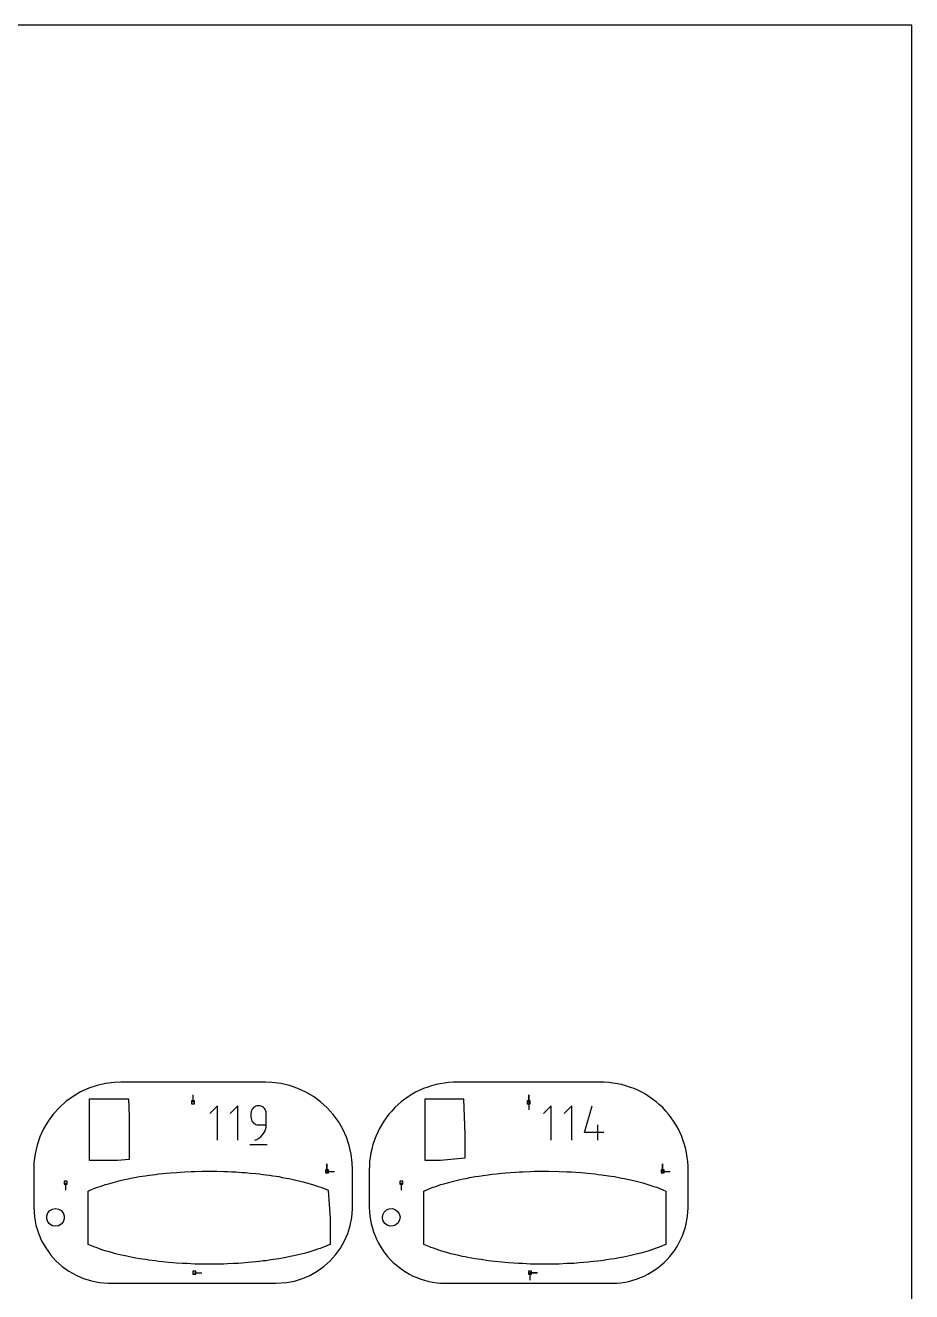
# Model space of a CAD drawing. Extents: x 0 to 570, y 0 to 470.
# Drawn here: x 401.9 to 570, y 229.9 to 470 of the extents above; entities that cross this region are included whole.
import ezdxf

# ---------------------------------------------------------------- set-up
doc = ezdxf.new("R2010")
doc.units = 0

msp = doc.modelspace()

# ---------------------------------------------------------------- linework, layer by layer
at = {"layer": 'annotation', "color": 1}
for p, q in [((433.72572, 265.781312), (433.72572, 267.210062)), ((497.375414, 265.781312), (497.375414, 267.210062)), ((497.375414, 265.781312), (497.375414, 267.210062)), ((497.375414, 267.210062), (497.375414, 265.781312)), ((438.330249, 265.131953), (436.87812, 263.679414)), ((438.330249, 258.600033), (438.330249, 265.131953)), ((442.231849, 265.131953), (440.779719, 263.679414)), ((442.231849, 258.600033), (442.231849, 265.131953)), ((444.771622, 264.186021), (444.704123, 263.940359)), ((444.87907, 264.412283), (444.771622, 264.186021)), ((445.022332, 264.61503), (444.87907, 264.412283)), ((445.197276, 264.790145), (445.022332, 264.61503)), ((445.399767, 264.933511), (445.197276, 264.790145)), ((445.625673, 265.041013), (445.399767, 264.933511)), ((445.87086, 265.108532), (445.625673, 265.041013)), ((446.131195, 265.131953), (445.87086, 265.108532)), ((446.392069, 265.108532), (446.131195, 265.131953)), ((446.131195, 265.131953), (446.131195, 265.131953)), ((446.637543, 265.041013), (446.392069, 265.108532)), ((446.863533, 264.933511), (446.637543, 265.041013)), ((447.065957, 264.790145), (446.863533, 264.933511)), ((447.240732, 264.61503), (447.065957, 264.790145)), ((447.383775, 264.412283), (447.240732, 264.61503)), ((447.491004, 264.186021), (447.383775, 264.412283)), ((447.558335, 263.940359), (447.491004, 264.186021)), ((497.375414, 265.781312), (497.375414, 264.352562)), ((501.617013, 265.131953), (500.164884, 263.679414)), ((501.617013, 258.600033), (501.617013, 265.131953)), ((505.518613, 265.131953), (504.066483, 263.679414)), ((505.518613, 258.600033), (505.518613, 265.131953)), ((507.967878, 260.052163), (509.416321, 265.131953)), ((444.704123, 263.940359), (444.680704, 263.679414)), ((444.680704, 263.679414), (444.680704, 262.953145)), ((444.680704, 262.953145), (444.680704, 262.953145)), ((444.680704, 262.953145), (444.704123, 262.692214)), ((444.704123, 262.692214), (444.771622, 262.44659)), ((444.771622, 262.44659), (444.87907, 262.220382)), ((444.87907, 262.220382), (445.022332, 262.017699)), ((445.022332, 262.017699), (445.197276, 261.842652)), ((445.197276, 261.842652), (445.399767, 261.699351)), ((447.581686, 263.679414), (447.558335, 263.940359)), ((447.581686, 261.501015), (447.581686, 263.679414)), ((447.581686, 263.679414), (447.581686, 263.679414)), ((445.399767, 261.699351), (445.625673, 261.591904)), ((445.625673, 261.591904), (445.87086, 261.524422)), ((445.87086, 261.524422), (446.131195, 261.501015)), ((446.131195, 261.501015), (447.581686, 261.501015)), ((446.543599, 259.221514), (446.844399, 259.5232)), ((446.844399, 259.5232), (447.09933, 259.863276)), ((447.09933, 259.863276), (447.304459, 260.236419)), ((447.304459, 260.236419), (447.455851, 260.637306)), ((447.455851, 260.637306), (447.549572, 261.060612)), ((447.549572, 261.060612), (447.581686, 261.501015)), ((511.59472, 260.052163), (507.967878, 260.052163)), ((510.507569, 258.600033), (510.507569, 261.501015)), ((444.499444, 257.783543), (447.765404, 257.783543)), ((445.405335, 258.600033), (445.820133, 258.754607)), ((445.405335, 258.600033), (445.405335, 258.600033)), ((445.820133, 258.754607), (446.200866, 258.963542)), ((446.200866, 258.963542), (446.543599, 259.221514)), ((459.106223, 252.668979), (459.106223, 254.097729)), ((459.106223, 252.668979), (459.106223, 254.097729)), ((459.106223, 254.097729), (459.106223, 252.668979)), ((459.106223, 252.668979), (460.534973, 252.668979)), ((522.755917, 252.668979), (522.755917, 254.097729)), ((522.755917, 252.668979), (522.755917, 254.097729)), ((522.755917, 254.097729), (522.755917, 252.668979)), ((522.755917, 252.668979), (524.184667, 252.668979)), ((409.535843, 250.525854), (409.535843, 249.097104)), ((473.185537, 250.525854), (473.185537, 249.097104)), ((433.957234, 233.462347), (435.385984, 233.462347)), ((497.606928, 233.462347), (499.035678, 233.462347)), ((497.606928, 233.462347), (499.035678, 233.462347)), ((499.035678, 233.462347), (497.606928, 233.462347)), ((497.606928, 233.462347), (497.606928, 232.033597))]:
    msp.add_line(p, q, dxfattribs=at)
at = {"layer": 'boundary', "color": 5}
for p, q in [((415.496764, 268.970045), (413.915572, 268.434736)), ((417.123969, 269.342824), (415.496764, 268.970045)), ((418.780536, 269.549255), (417.123969, 269.342824)), ((419.988377, 269.595176), (418.780536, 269.549255)), ((433.231747, 269.595176), (419.988377, 269.595176)), ((447.463071, 269.595176), (433.231747, 269.595176)), ((448.72907, 269.546398), (447.463071, 269.595176)), ((450.385075, 269.334281), (448.72907, 269.546398)), ((452.011167, 268.955897), (450.385075, 269.334281)), ((453.5907, 268.41512), (452.011167, 268.955897)), ((479.813563, 269.131545), (478.963332, 268.918573)), ((480.560391, 269.30485), (479.813563, 269.131545)), ((481.4274, 269.433459), (480.560391, 269.30485)), ((482.187932, 269.53032), (481.4274, 269.433459)), ((483.063375, 269.573327), (482.187932, 269.53032)), ((483.638072, 269.595176), (483.063375, 269.573327)), ((489.939331, 269.595176), (483.638072, 269.595176)), ((511.112766, 269.595176), (489.939331, 269.595176)), ((511.687463, 269.573327), (511.112766, 269.595176)), ((512.562905, 269.53032), (511.687463, 269.573327)), ((513.323436, 269.433459), (512.562905, 269.53032)), ((514.190448, 269.30485), (513.323436, 269.433459)), ((514.937277, 269.131545), (514.190448, 269.30485)), ((515.787507, 268.918573), (514.937277, 269.131545)), ((410.955361, 266.900069), (409.606647, 265.916431)), ((412.396585, 267.742379), (410.955361, 266.900069)), ((413.915572, 268.434736), (412.396585, 267.742379)), ((455.107499, 267.717485), (453.5907, 268.41512)), ((456.54603, 266.870135), (455.107499, 267.717485)), ((457.891567, 265.881746), (456.54603, 266.870135)), ((474.511107, 266.840933), (473.893144, 266.387156)), ((475.262904, 267.291543), (474.511107, 266.840933)), ((475.923601, 267.680474), (475.262904, 267.291543)), ((476.715947, 268.055225), (475.923601, 267.680474)), ((477.412603, 268.375318), (476.715947, 268.055225)), ((478.237867, 268.670601), (477.412603, 268.375318)), ((478.963332, 268.918573), (478.237867, 268.670601)), ((516.512973, 268.670601), (515.787507, 268.918573)), ((517.338234, 268.375318), (516.512973, 268.670601)), ((518.03489, 268.055225), (517.338234, 268.375318)), ((518.827236, 267.680474), (518.03489, 268.055225)), ((519.487934, 267.291543), (518.827236, 267.680474)), ((520.23973, 266.840933), (519.487934, 267.291543)), ((520.857691, 266.387156), (520.23973, 266.840933)), ((408.36426, 264.801542), (407.201812, 263.523676)), ((409.606647, 265.916431), (408.36426, 264.801542)), ((459.169435, 264.719298), (457.891567, 265.881746)), ((460.284322, 263.476909), (459.169435, 264.719298)), ((471.970812, 264.762441), (471.382191, 264.112998)), ((472.620254, 265.35106), (471.970812, 264.762441)), ((473.189136, 265.865026), (472.620254, 265.35106)), ((473.893144, 266.387156), (473.189136, 265.865026)), ((521.561701, 265.865026), (520.857691, 266.387156)), ((522.130585, 265.35106), (521.561701, 265.865026)), ((522.780027, 264.762441), (522.130585, 265.35106)), ((523.368647, 264.112998), (522.780027, 264.762441)), ((406.21342, 262.178139), (405.366068, 260.739607)), ((407.201812, 263.523676), (406.21342, 262.178139)), ((461.26796, 262.128197), (460.284322, 263.476909)), ((462.110273, 260.686971), (461.26796, 262.128197)), ((469.892318, 262.222144), (469.441708, 261.470346)), ((470.346097, 262.840105), (469.892318, 262.222144)), ((470.868225, 263.544115), (470.346097, 262.840105)), ((471.382191, 264.112998), (470.868225, 263.544115)), ((523.882612, 263.544115), (523.368647, 264.112998)), ((524.404741, 262.840105), (523.882612, 263.544115)), ((524.858518, 262.222144), (524.404741, 262.840105)), ((525.309127, 261.470346), (524.858518, 262.222144)), ((405.366068, 260.739607), (404.668435, 259.222808)), ((462.80263, 259.167987), (462.110273, 260.686971)), ((468.678023, 260.017303), (468.357931, 259.320647)), ((469.052777, 260.809648), (468.678023, 260.017303)), ((469.441708, 261.470346), (469.052777, 260.809648)), ((525.698059, 260.809648), (525.309127, 261.470346)), ((526.072813, 260.017303), (525.698059, 260.809648)), ((526.392906, 259.320647), (526.072813, 260.017303)), ((404.127655, 257.643276), (403.749276, 256.017182)), ((404.668435, 259.222808), (404.127655, 257.643276)), ((463.337936, 257.586795), (462.80263, 259.167987)), ((463.710717, 255.959586), (463.337936, 257.586795)), ((467.814675, 257.769921), (467.601704, 256.91969)), ((468.062648, 258.495386), (467.814675, 257.769921)), ((468.357931, 259.320647), (468.062648, 258.495386)), ((526.688188, 258.495386), (526.392906, 259.320647)), ((526.936158, 257.769921), (526.688188, 258.495386)), ((527.14913, 256.91969), (526.936158, 257.769921)), ((403.749276, 256.017182), (403.537159, 254.361177)), ((463.917147, 254.303022), (463.710717, 255.959586)), ((467.202931, 254.545318), (467.15992, 253.669876)), ((467.299793, 255.305849), (467.202931, 254.545318)), ((467.428401, 256.172861), (467.299793, 255.305849)), ((467.601704, 256.91969), (467.428401, 256.172861)), ((527.322435, 256.172861), (527.14913, 256.91969)), ((527.451046, 255.305849), (527.322435, 256.172861)), ((527.547907, 254.545318), (527.451046, 255.305849)), ((527.590913, 253.669876), (527.547907, 254.545318)), ((403.537159, 254.361177), (403.488373, 253.095178)), ((403.488373, 253.095178), (403.488373, 249.654203)), ((463.963067, 253.095178), (463.917147, 254.303022)), ((463.963067, 249.654203), (463.963067, 253.095178)), ((467.15992, 253.669876), (467.138067, 253.095178)), ((467.138067, 253.095178), (467.138067, 251.457945)), ((527.612762, 253.095178), (527.590913, 253.669876)), ((527.612761, 251.457945), (527.612762, 253.095178)), ((467.138067, 251.457945), (467.138067, 245.956533)), ((527.610293, 245.774205), (527.612761, 251.457945)), ((403.488373, 249.654203), (403.488373, 245.956533)), ((463.955368, 245.527771), (463.963067, 249.654203)), ((403.488373, 245.956533), (403.619403, 244.013241)), ((463.824411, 243.965037), (463.955368, 245.527771)), ((467.138067, 245.956533), (467.183088, 244.962344)), ((467.183088, 244.962344), (467.242259, 244.235702)), ((527.50858, 244.235702), (527.567747, 244.962344)), ((527.567747, 244.962344), (527.610293, 245.774205)), ((403.619403, 244.013241), (403.913387, 242.472719)), ((463.52543, 242.425577), (463.824411, 243.965037)), ((467.242259, 244.235702), (467.369432, 243.432737)), ((467.369432, 243.432737), (467.506817, 242.716751)), ((467.506817, 242.716751), (467.717235, 241.931478)), ((527.033604, 241.931478), (527.244015, 242.716751)), ((527.244015, 242.716751), (527.3814, 243.432737)), ((527.3814, 243.432737), (527.50858, 244.235702)), ((403.913387, 242.472719), (404.372043, 240.972967)), ((404.372043, 240.972967), (404.989991, 239.531533)), ((462.439303, 239.488047), (463.061918, 240.927403)), ((463.061918, 240.927403), (463.52543, 242.425577)), ((467.717235, 241.931478), (467.931229, 241.234543)), ((467.931229, 241.234543), (468.22257, 240.475567)), ((468.22257, 240.475567), (468.510658, 239.805855)), ((526.240179, 239.805855), (526.528267, 240.475567)), ((526.528267, 240.475567), (526.819611, 241.234543)), ((526.819611, 241.234543), (527.033604, 241.931478)), ((404.989991, 239.531533), (405.760007, 238.165281)), ((405.760007, 238.165281), (406.673085, 236.890194)), ((460.747652, 236.852266), (461.66486, 238.12435)), ((461.66486, 238.12435), (462.439303, 239.488047)), ((468.510658, 239.805855), (468.879743, 239.081489)), ((468.879743, 239.081489), (469.238551, 238.446852)), ((469.238551, 238.446852), (469.681328, 237.765033)), ((469.681328, 237.765033), (470.106653, 237.172909)), ((524.644186, 237.172909), (525.069508, 237.765033)), ((525.069508, 237.765033), (525.512285, 238.446852)), ((525.512285, 238.446852), (525.871095, 239.081489)), ((525.871095, 239.081489), (526.240179, 239.805855)), ((406.673085, 236.890194), (406.703799, 236.852266)), ((406.703799, 236.852266), (407.718528, 235.721192)), ((407.718528, 235.721192), (408.88411, 234.67195)), ((458.529408, 234.641236), (459.698409, 235.686682)), ((459.698409, 235.686682), (460.747652, 236.852266)), ((470.106653, 237.172909), (470.618274, 236.541109)), ((470.618274, 236.541109), (471.105122, 235.998441)), ((471.105122, 235.998441), (471.679983, 235.423581)), ((471.679983, 235.423581), (472.22265, 234.936732)), ((522.528188, 234.936732), (523.070855, 235.423581)), ((523.070855, 235.423581), (523.645715, 235.998442)), ((523.645715, 235.998442), (524.132564, 236.541109)), ((524.132564, 236.541109), (524.644186, 237.172909)), ((408.88411, 234.67195), (410.156195, 233.754743)), ((410.156195, 233.754743), (411.519895, 232.980301)), ((411.519895, 232.980301), (412.959248, 232.357686)), ((454.446637, 232.340196), (455.888069, 232.958144)), ((455.888069, 232.958144), (457.254323, 233.728162)), ((457.254323, 233.728162), (458.529408, 234.641236)), ((472.22265, 234.936732), (472.854447, 234.42511)), ((472.854447, 234.42511), (473.446572, 233.999788)), ((473.446572, 233.999788), (474.128391, 233.557011)), ((474.128391, 233.557011), (474.763029, 233.198202)), ((474.763029, 233.198202), (475.487395, 232.82912)), ((519.263442, 232.82912), (519.987808, 233.198201)), ((519.987808, 233.198201), (520.622447, 233.557011)), ((520.622447, 233.557011), (521.304265, 233.999788)), ((521.304265, 233.999788), (521.896388, 234.42511)), ((521.896388, 234.42511), (522.528188, 234.936732)), ((412.959248, 232.357686), (414.457423, 231.894175)), ((414.457423, 231.894175), (415.996883, 231.59519)), ((415.996883, 231.59519), (417.559615, 231.464232)), ((417.559615, 231.464232), (433.219669, 231.456532)), ((433.219669, 231.456532), (449.46307, 231.456532)), ((449.46307, 231.456532), (451.406364, 231.587556)), ((451.406364, 231.587556), (452.946883, 231.881543)), ((452.946883, 231.881543), (454.446637, 232.340196)), ((475.487395, 232.82912), (476.157105, 232.541032)), ((476.157105, 232.541032), (476.916082, 232.249687)), ((476.916082, 232.249687), (477.613018, 232.035695)), ((477.613018, 232.035695), (478.398291, 231.82528)), ((478.398291, 231.82528), (479.114276, 231.687894)), ((479.114276, 231.687894), (479.917242, 231.560718)), ((479.917242, 231.560718), (480.643883, 231.50155)), ((480.643883, 231.50155), (481.455744, 231.459001)), ((481.455744, 231.459001), (488.945753, 231.456532)), ((488.945753, 231.456532), (513.112764, 231.456532)), ((513.112764, 231.456532), (514.106953, 231.50155)), ((514.106953, 231.50155), (514.833596, 231.560718)), ((514.833596, 231.560718), (515.636562, 231.687894)), ((515.636562, 231.687894), (516.352546, 231.82528)), ((516.352546, 231.82528), (517.137819, 232.035695)), ((517.137819, 232.035695), (517.834754, 232.249688)), ((517.834754, 232.249688), (518.593731, 232.541032)), ((518.593731, 232.541032), (519.263442, 232.82912))]:
    msp.add_line(p, q, dxfattribs=at)
at = {"layer": 'frame', "color": 5}
for p, q in [((570, 470), (0, 470)), ((570, 0), (570, 470))]:
    msp.add_line(p, q, dxfattribs=at)
at = {"layer": 'hole', "color": 5}
for p, q in [((414.084072, 261.633761), (414.084072, 266.457307)), ((414.084072, 266.457307), (414.891219, 266.457307)), ((414.891219, 266.457307), (420.915064, 266.457307)), ((420.915064, 266.457307), (421.481997, 266.457307)), ((421.481997, 266.457307), (421.584071, 263.220156)), ((434.01147, 266.067062), (433.43997, 266.067062)), ((433.43997, 266.067062), (433.43997, 265.495562)), ((433.43997, 265.495562), (434.01147, 265.495562)), ((434.01147, 265.495562), (434.01147, 266.067062)), ((477.733766, 258.823929), (477.733766, 266.457307)), ((477.733766, 266.457307), (479.011096, 266.457307)), ((479.011096, 266.457307), (483.834932, 266.457307)), ((483.834932, 266.457307), (485.020338, 266.457307)), ((485.020338, 266.457307), (485.233765, 259.688721)), ((497.661164, 266.067062), (497.089664, 266.067062)), ((497.089664, 266.067062), (497.089664, 265.495562)), ((497.089664, 265.495562), (497.661164, 265.495562)), ((497.661164, 265.495562), (497.661164, 266.067062)), ((421.584071, 263.220156), (421.584071, 254.963066)), ((414.084072, 255.063899), (414.084072, 261.633761)), ((485.233765, 259.688721), (485.233765, 255.187529)), ((477.733766, 255.242497), (477.733766, 258.823929)), ((414.084072, 254.757307), (414.084072, 255.063899)), ((419.377078, 254.757307), (414.084072, 254.757307)), ((421.584071, 254.963066), (419.377078, 254.757307)), ((477.733766, 254.757307), (477.733766, 255.242497)), ((480.619145, 254.757307), (477.733766, 254.757307)), ((485.233765, 255.187529), (480.619145, 254.757307)), ((426.567216, 252.10765), (427.240896, 252.183477)), ((427.240896, 252.183477), (427.961536, 252.264587)), ((427.961536, 252.264587), (428.63352, 252.340222)), ((428.63352, 252.340222), (429.4117, 252.401455)), ((429.4117, 252.401455), (430.616263, 252.496236)), ((430.616263, 252.496236), (431.304142, 252.550362)), ((431.304142, 252.550362), (432.177959, 252.591287)), ((432.177959, 252.591287), (433.326588, 252.645081)), ((433.326588, 252.645081), (434.026784, 252.677874)), ((434.026784, 252.677874), (435.449923, 252.700044)), ((435.449923, 252.700044), (436.776975, 252.720718)), ((436.776975, 252.720718), (438.199585, 252.698548)), ((438.199585, 252.698548), (439.526144, 252.677874)), ((439.526144, 252.677874), (440.277322, 252.642707)), ((440.277322, 252.642707), (440.977782, 252.609914)), ((440.977782, 252.609914), (441.802356, 252.571311)), ((441.802356, 252.571311), (442.987496, 252.492317)), ((442.987496, 252.492317), (443.675373, 252.438191)), ((443.675373, 252.438191), (444.513874, 252.372213)), ((444.513874, 252.372213), (445.640789, 252.259111)), ((445.640789, 252.259111), (446.312508, 252.183477)), ((446.312508, 252.183477), (447.002163, 252.105821)), ((459.391973, 252.954729), (458.820473, 252.954729)), ((458.820473, 252.954729), (458.820473, 252.383229)), ((458.820473, 252.383229), (459.391973, 252.383229)), ((459.391973, 252.383229), (459.391973, 252.954729)), ((490.441329, 252.13291), (491.283433, 252.227693)), ((491.283433, 252.227693), (492.283214, 252.340222)), ((492.283214, 252.340222), (493.061394, 252.401455)), ((493.061394, 252.401455), (493.930406, 252.469833)), ((493.930406, 252.469833), (494.953836, 252.550362)), ((494.953836, 252.550362), (495.633637, 252.5822)), ((495.633637, 252.5822), (496.225386, 252.609914)), ((496.225386, 252.609914), (497.676479, 252.677874)), ((497.676479, 252.677874), (498.452275, 252.68996)), ((498.452275, 252.68996), (500.42667, 252.720718)), ((500.42667, 252.720718), (501.202178, 252.708632)), ((501.202178, 252.708632), (503.175839, 252.677874)), ((503.175839, 252.677874), (504.627476, 252.609914)), ((504.627476, 252.609914), (505.45205, 252.571311)), ((505.45205, 252.571311), (506.30164, 252.51872)), ((506.30164, 252.51872), (507.325068, 252.438191)), ((507.325068, 252.438191), (507.994528, 252.385514)), ((507.994528, 252.385514), (508.510102, 252.344945)), ((508.510102, 252.344945), (509.962202, 252.183477)), ((509.962202, 252.183477), (510.542428, 252.118143)), ((523.041667, 252.954729), (522.470167, 252.954729)), ((522.470167, 252.954729), (522.470167, 252.383229)), ((522.470167, 252.383229), (523.041667, 252.383229)), ((523.041667, 252.383229), (523.041667, 252.954729)), ((409.821593, 250.811604), (409.250093, 250.811604)), ((409.250093, 250.811604), (409.250093, 250.240104)), ((409.250093, 250.240104), (409.821593, 250.240104)), ((409.821593, 250.240104), (409.821593, 250.811604)), ((415.579029, 249.66331), (416.085034, 249.838962)), ((416.085034, 249.838962), (416.591943, 250.014926)), ((416.591943, 250.014926), (417.125659, 250.188669)), ((417.125659, 250.188669), (417.903874, 250.410461)), ((417.903874, 250.410461), (418.542039, 250.592336)), ((418.542039, 250.592336), (419.881636, 250.927608)), ((419.881636, 250.927608), (420.722108, 251.123769)), ((420.722108, 251.123769), (421.41482, 251.275417)), ((421.41482, 251.275417), (421.934348, 251.373305)), ((421.934348, 251.373305), (422.902117, 251.555652)), ((422.902117, 251.555652), (423.552398, 251.678176)), ((423.552398, 251.678176), (424.111266, 251.76132)), ((424.111266, 251.76132), (424.622431, 251.837366)), ((424.622431, 251.837366), (425.384316, 251.950712)), ((425.384316, 251.950712), (426.041442, 252.048472)), ((426.041442, 252.048472), (426.567216, 252.10765)), ((447.002163, 252.105821), (447.511489, 252.048472)), ((447.511489, 252.048472), (448.216195, 251.943633)), ((448.216195, 251.943633), (448.873321, 251.845872)), ((448.873321, 251.845872), (449.451684, 251.75983)), ((449.451684, 251.75983), (450.000533, 251.678176)), ((450.000533, 251.678176), (450.698198, 251.54678)), ((450.698198, 251.54678), (451.348759, 251.424255)), ((451.348759, 251.424255), (451.864021, 251.327212)), ((451.864021, 251.327212), (452.432917, 251.216875)), ((452.432917, 251.216875), (453.733165, 250.913405)), ((453.733165, 250.913405), (454.573641, 250.717244)), ((454.573641, 250.717244), (455.695644, 250.397311)), ((455.695644, 250.397311), (456.333428, 250.21545)), ((456.333428, 250.21545), (456.910815, 250.032344)), ((456.910815, 250.032344), (457.467886, 249.838966)), ((457.467886, 249.838966), (457.974699, 249.663041)), ((473.471287, 250.811604), (472.899787, 250.811604)), ((472.899787, 250.811604), (472.899787, 250.240104)), ((472.899787, 250.240104), (473.471287, 250.240104)), ((473.471287, 250.240104), (473.471287, 250.811604)), ((479.228724, 249.66331), (479.734728, 249.838962)), ((479.734728, 249.838962), (480.216731, 250.00628)), ((480.216731, 250.00628), (480.729575, 250.175622)), ((480.729575, 250.175622), (481.242269, 250.321742)), ((481.242269, 250.321742), (482.191733, 250.592336)), ((482.191733, 250.592336), (483.121344, 250.83192)), ((483.121344, 250.83192), (484.371802, 251.123769)), ((484.371802, 251.123769), (484.963108, 251.25631)), ((484.963108, 251.25631), (485.515749, 251.360437)), ((485.515749, 251.360437), (486.234601, 251.495883)), ((486.234601, 251.495883), (487.202092, 251.678176)), ((487.202092, 251.678176), (487.899321, 251.781905)), ((487.899321, 251.781905), (488.71346, 251.903023)), ((488.71346, 251.903023), (489.691136, 252.048472)), ((489.691136, 252.048472), (490.441329, 252.13291)), ((510.542428, 252.118143), (511.161183, 252.048472)), ((511.161183, 252.048472), (512.523015, 251.845872)), ((512.523015, 251.845872), (513.033885, 251.769871)), ((513.033885, 251.769871), (513.650227, 251.678176)), ((513.650227, 251.678176), (514.998453, 251.424255)), ((514.998453, 251.424255), (515.513715, 251.327212)), ((515.513715, 251.327212), (516.050382, 251.224397)), ((516.050382, 251.224397), (516.972871, 251.009094)), ((516.972871, 251.009094), (518.223335, 250.717244)), ((518.223335, 250.717244), (519.034224, 250.486024)), ((519.034224, 250.486024), (519.983122, 250.21545)), ((519.983122, 250.21545), (520.560509, 250.032344)), ((520.560509, 250.032344), (521.11758, 249.838966)), ((521.11758, 249.838966), (521.624393, 249.663041)), ((413.826765, 248.957652), (414.481324, 249.23527)), ((413.826765, 244.073177), (413.826765, 248.957652)), ((414.481324, 249.23527), (415.091689, 249.494143)), ((415.091689, 249.494143), (415.579029, 249.66331)), ((457.974699, 249.663041), (458.461243, 249.494143)), ((458.461243, 249.494143), (459.332635, 249.12456)), ((459.332635, 249.12456), (459.726168, 243.719511)), ((477.476459, 241.690507), (477.47646, 248.957652)), ((477.47646, 248.957652), (478.741383, 249.494143)), ((478.741383, 249.494143), (479.228724, 249.66331)), ((521.624393, 249.663041), (522.110937, 249.494143)), ((522.110937, 249.494143), (522.790362, 249.205978)), ((522.790362, 249.205978), (523.375862, 248.957652)), ((523.375862, 248.957652), (523.375862, 246.102182)), ((406.188118, 244.795283), (406.562598, 245.241575)), ((406.562598, 245.241575), (407.06714, 245.532868)), ((407.06714, 245.532868), (407.640878, 245.634034)), ((407.640878, 245.634034), (408.21462, 245.532868)), ((408.21462, 245.532868), (408.719153, 245.241575)), ((408.719153, 245.241575), (409.093633, 244.795283)), ((469.692363, 244.448637), (469.957057, 244.96558)), ((469.957057, 244.96558), (470.38259, 245.360816)), ((470.38259, 245.360816), (470.917643, 245.586675)), ((470.917643, 245.586675), (471.497676, 245.615915)), ((471.497676, 245.615915), (472.052728, 245.445009)), ((472.052728, 245.445009), (472.515852, 245.094572)), ((472.515852, 245.094572), (472.83119, 244.606868)), ((523.375862, 246.102182), (523.375862, 238.835036)), ((405.988863, 244.247828), (406.188118, 244.795283)), ((405.988863, 243.665239), (405.988863, 244.247828)), ((406.188118, 243.117784), (405.988863, 243.665239)), ((406.541754, 242.692338), (406.188118, 243.117784)), ((406.562598, 242.671494), (406.541754, 242.692338)), ((407.06714, 242.380201), (406.562598, 242.671494)), ((408.719153, 242.671494), (408.21462, 242.380201)), ((409.093633, 243.117784), (408.719153, 242.671494)), ((409.093633, 244.795283), (409.292891, 244.247828)), ((409.292891, 243.665239), (409.093633, 243.117784)), ((409.292891, 244.247828), (409.292891, 243.665239)), ((413.826765, 238.835036), (413.826765, 244.073177)), ((459.726168, 243.719511), (459.726168, 238.835036)), ((469.620439, 243.872341), (469.692363, 244.448637)), ((469.749953, 243.306199), (469.620439, 243.872341)), ((470.065293, 242.818496), (469.749953, 243.306199)), ((470.528418, 242.468059), (470.065293, 242.818496)), ((472.198553, 242.552251), (471.663505, 242.326393)), ((472.624088, 242.947487), (472.198553, 242.552251)), ((472.888781, 243.46443), (472.624088, 242.947487)), ((472.83119, 244.606868), (472.960707, 244.040726)), ((472.960707, 244.040726), (472.888781, 243.46443)), ((407.640878, 242.279033), (407.06714, 242.380201)), ((408.21462, 242.380201), (407.640878, 242.279033)), ((471.083471, 242.297153), (470.528418, 242.468059)), ((471.663505, 242.326393), (471.083471, 242.297153)), ((477.476459, 238.835036), (477.476459, 241.690507)), ((414.43713, 238.576163), (413.826765, 238.835036)), ((415.091689, 238.298546), (414.43713, 238.576163)), ((415.509315, 238.153576), (415.091689, 238.298546)), ((416.094378, 237.950482), (415.509315, 238.153576)), ((416.613929, 237.770129), (416.094378, 237.950482)), ((417.219503, 237.577278), (416.613929, 237.770129)), ((457.330321, 237.905968), (456.802391, 237.722706)), ((457.845959, 238.084959), (457.330321, 237.905968)), ((458.431541, 238.288237), (457.845959, 238.084959)), ((458.910608, 238.489135), (458.431541, 238.288237)), ((459.726168, 238.835036), (458.910608, 238.489135)), ((478.741384, 238.298546), (477.476459, 238.835036)), ((478.814122, 238.273296), (478.741384, 238.298546)), ((479.320742, 238.097432), (478.814122, 238.273296)), ((479.803098, 237.929992), (479.320742, 238.097432)), ((480.326697, 237.748235), (479.803098, 237.929992)), ((480.869197, 237.577278), (480.326697, 237.748235)), ((520.560509, 237.760343), (519.983122, 237.577237)), ((521.042589, 237.927689), (520.560509, 237.760343)), ((521.554213, 238.105286), (521.042589, 237.927689)), ((522.081235, 238.288237), (521.554213, 238.105286)), ((522.560302, 238.489135), (522.081235, 238.288237)), ((523.375862, 238.835036), (522.560302, 238.489135)), ((417.857667, 237.395399), (417.219503, 237.577278)), ((418.980309, 237.075445), (417.857667, 237.395399)), ((419.820781, 236.879283), (418.980309, 237.075445)), ((421.121367, 236.575733), (419.820781, 236.879283)), ((421.685382, 236.466292), (421.121367, 236.575733)), ((422.205115, 236.368363), (421.685382, 236.466292)), ((422.855221, 236.245872), (422.205115, 236.368363)), ((423.552398, 236.114511), (422.855221, 236.245872)), ((424.096734, 236.033529), (423.552398, 236.114511)), ((424.679758, 235.946792), (424.096734, 236.033529)), ((425.336812, 235.849042), (424.679758, 235.946792)), ((426.544682, 235.687573), (425.336812, 235.849042)), ((427.241029, 235.609196), (426.544682, 235.687573)), ((427.912949, 235.533569), (427.241029, 235.609196)), ((429.030953, 235.421193), (427.912949, 235.533569)), ((429.878608, 235.354494), (429.030953, 235.421193)), ((430.566472, 235.300369), (429.878608, 235.354494)), ((444.148284, 235.391708), (442.937675, 235.29645)), ((444.920434, 235.452465), (444.148284, 235.391708)), ((445.592087, 235.528093), (444.920434, 235.452465)), ((446.312372, 235.609196), (445.592087, 235.528093)), ((446.992061, 235.685728), (446.312372, 235.609196)), ((447.511489, 235.744215), (446.992061, 235.685728)), ((448.168543, 235.841965), (447.511489, 235.744215)), ((448.931917, 235.955532), (448.168543, 235.841965)), ((449.446284, 236.032055), (448.931917, 235.955532)), ((450.000533, 236.114511), (449.446284, 236.032055)), ((450.650919, 236.237002), (450.000533, 236.114511)), ((451.622723, 236.420028), (450.650919, 236.237002)), ((452.141197, 236.517677), (451.622723, 236.420028)), ((452.831834, 236.668917), (452.141197, 236.517677)), ((453.67231, 236.865079), (452.831834, 236.668917)), ((455.01168, 237.200349), (453.67231, 236.865079)), ((455.649464, 237.382209), (455.01168, 237.200349)), ((456.802391, 237.722706), (455.649464, 237.382209)), ((481.818661, 237.306677), (480.869197, 237.577278)), ((482.630003, 237.075445), (481.818661, 237.306677)), ((483.880461, 236.783595), (482.630003, 237.075445)), ((484.803138, 236.568247), (483.880461, 236.783595)), ((485.335076, 236.466292), (484.803138, 236.568247)), ((485.854809, 236.368363), (485.335076, 236.466292)), ((487.202092, 236.114511), (485.854809, 236.368363)), ((487.813193, 236.023597), (487.202092, 236.114511)), ((488.329452, 235.946792), (487.813193, 236.023597)), ((489.691136, 235.744215), (488.329452, 235.946792)), ((490.304814, 235.675142), (489.691136, 235.744215)), ((490.890724, 235.609196), (490.304814, 235.675142)), ((492.331234, 235.448686), (490.890724, 235.609196)), ((492.851092, 235.407781), (492.331234, 235.448686)), ((493.528302, 235.354494), (492.851092, 235.407781)), ((494.551709, 235.273966), (493.528302, 235.354494)), ((507.797978, 235.391708), (506.922912, 235.322852)), ((508.570128, 235.452465), (507.797978, 235.391708)), ((509.569417, 235.564984), (508.570128, 235.452465)), ((510.41545, 235.660245), (509.569417, 235.564984)), ((511.161183, 235.744215), (510.41545, 235.660245)), ((512.138751, 235.889647), (511.161183, 235.744215)), ((512.959112, 236.011694), (512.138751, 235.889647)), ((513.650227, 236.114511), (512.959112, 236.011694)), ((514.617874, 236.296754), (513.650227, 236.114511)), ((515.339542, 236.43267), (514.617874, 236.296754)), ((515.891357, 236.536599), (515.339542, 236.43267)), ((516.481529, 236.668917), (515.891357, 236.536599)), ((517.731992, 236.960768), (516.481529, 236.668917)), ((518.661374, 237.200349), (517.731992, 236.960768)), ((519.983122, 237.577237), (518.661374, 237.200349)), ((431.741263, 235.221853), (430.566472, 235.300369)), ((432.575704, 235.182772), (431.741263, 235.221853)), ((433.275895, 235.14998), (432.575704, 235.182772)), ((434.026785, 235.114813), (433.275895, 235.14998)), ((434.242984, 233.748097), (433.671484, 233.748097)), ((433.671484, 233.748097), (433.671484, 233.176597)), ((433.671484, 233.176597), (434.242984, 233.176597)), ((435.353837, 235.094631), (434.026785, 235.114813)), ((434.242984, 233.176597), (434.242984, 233.748097)), ((436.776975, 235.072987), (435.353837, 235.094631)), ((438.103534, 235.093169), (436.776975, 235.072987)), ((439.526144, 235.114813), (438.103534, 235.093169)), ((440.2266, 235.147605), (439.526144, 235.114813)), ((441.380567, 235.20163), (440.2266, 235.147605)), ((442.249812, 235.242325), (441.380567, 235.20163)), ((442.937675, 235.29645), (442.249812, 235.242325)), ((495.390958, 235.221853), (494.551709, 235.273966)), ((496.225398, 235.182772), (495.390958, 235.221853)), ((497.676479, 235.114813), (496.225398, 235.182772)), ((497.892678, 233.748097), (497.321178, 233.748097)), ((497.321178, 233.748097), (497.321178, 233.176597)), ((497.321178, 233.176597), (497.892678, 233.176597)), ((499.650873, 235.084786), (497.676479, 235.114813)), ((497.892678, 233.176597), (497.892678, 233.748097)), ((500.42667, 235.072987), (499.650873, 235.084786)), ((502.40033, 235.103014), (500.42667, 235.072987)), ((503.175839, 235.114813), (502.40033, 235.103014)), ((504.627467, 235.182772), (503.175839, 235.114813)), ((505.226746, 235.210829), (504.627467, 235.182772)), ((505.899506, 235.242325), (505.226746, 235.210829)), ((506.922912, 235.322852), (505.899506, 235.242325))]:
    msp.add_line(p, q, dxfattribs=at)

doc.saveas('drawing.dxf')
